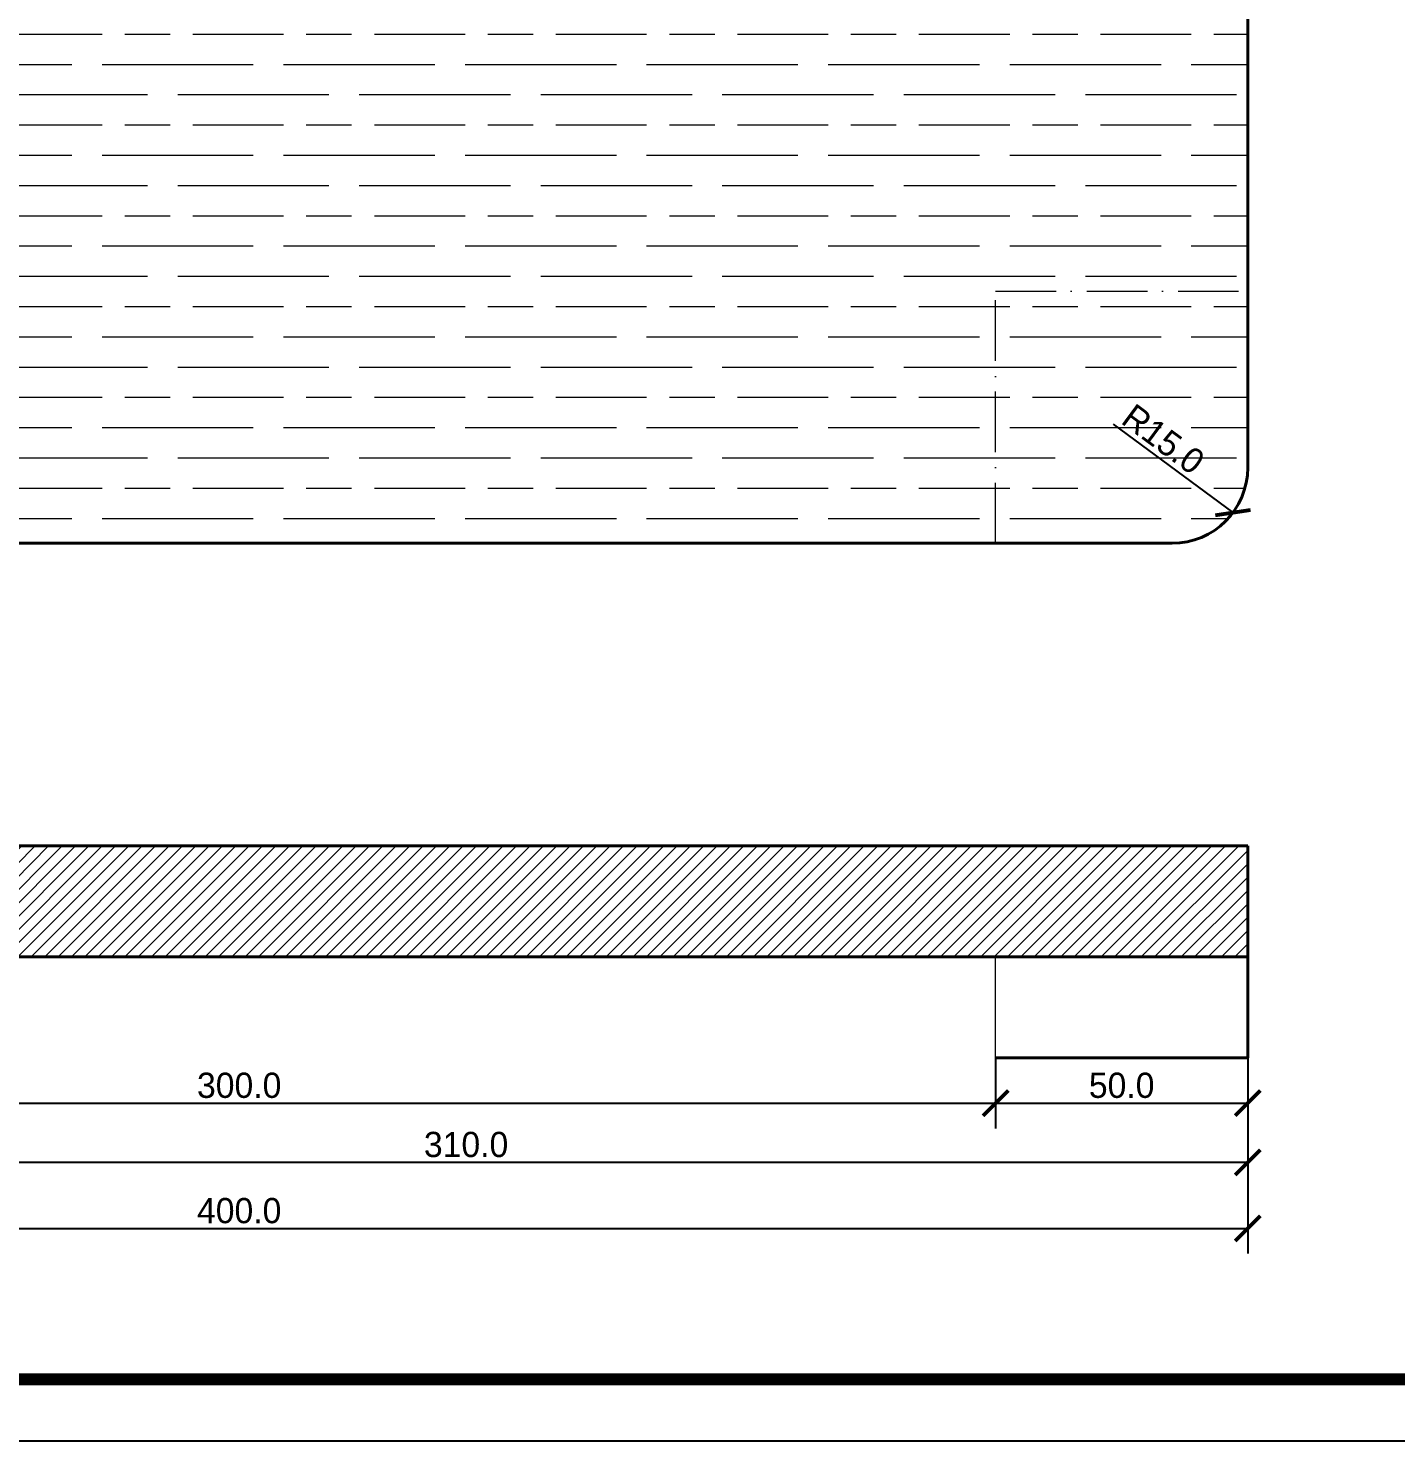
# Model space of a CAD drawing. Header units: millimetres. Extents: x -610 to 230, y -60 to 500.
# Drawn here: x -332.6 to -61.4, y -59.8 to 220.2 of the extents above; entities that cross this region are included whole.
import ezdxf

# ---------------------------------------------------------------- set-up
doc = ezdxf.new("R2010")
doc.units = ezdxf.units.MM
doc.header["$MEASUREMENT"] = 0
doc.linetypes.add('ACAD_ISO10W100', pattern=[18, 12, -3, 0, -3])
for name, color, linetype, lineweight in [('Daska', 130, 'Continuous', 40), ('Daska2', 160, 'Continuous', 60), ('Kote', 8, 'Continuous', 9), ('Srafura', 32, 'Continuous', 18)]:
    doc.layers.add(name, color=color, linetype=linetype, lineweight=lineweight)
doc.dimstyles.get("Standard").update_dxf_attribs({"dimtxt": 5, "dimasz": 5, "dimexe": 5, "dimexo": 0, "dimgap": 1, "dimtad": 1, "dimtoh": 1, "dimdec": 1, "dimzin": 0, "dimdsep": 46, "dimtxsty": 'Standard', "dimblk": 'ARCHTICK', "dimcen": 0.09, "dimadec": 0, "dimazin": 0, "dimtfac": 1, "dimtdec": 1, "dimtofl": 0, "dimtmove": 0, "dimatfit": 3, "dimldrblk": 'ARCHTICK', "dimfxl": 5, "dimtolj": 1, "dimtzin": 0, "dimarcsym": 0})

# ---------------------------------------------------------------- blocks, each defined once
blk = doc.blocks.new('_ArchTick')
at = {"color": 0, "linetype": 'ByBlock', "lineweight": 20, "const_width": 0.15}
blk.add_lwpolyline([(-0.5, -0.5), (0.5, 0.5)], dxfattribs=at)
blk = doc.blocks.new('*D20')
at = {"layer": 'Defpoints', "color": 0, "lineweight": 20, "transparency": 16777216}
for p in [(-400.79, 36.07), (-90.79, 36.07), (-90.79, -4.63)]:
    blk.add_point(p, dxfattribs=at)
at = {"layer": 'Kote', "color": 0, "lineweight": -2, "transparency": 16777216}
for p, q in [((-400.79, 36.07), (-400.79, -9.63)), ((-90.79, 36.07), (-90.79, -9.63)), ((-400.79, -4.63), (-90.79, -4.63))]:
    blk.add_line(p, q, dxfattribs=at)
at = {"layer": 'Kote', "color": 0, "lineweight": -2, "transparency": 16777216, "xscale": 5, "yscale": 5, "zscale": 5}
for p, rotation in [((-400.79, -4.63), 179.9999999999999), ((-90.79, -4.63), 359.9999999999999)]:
    blk.add_blockref('_ArchTick', p, dxfattribs=dict(at, rotation=rotation))
at = {"layer": 'Kote', "color": 0, "lineweight": 20, "transparency": 16777216, "insert": (-245.79, -1.13), "char_height": 5, "attachment_point": 5}
blk.add_mtext('\\A1;310.0', dxfattribs=at)
blk = doc.blocks.new('*D21')
at = {"layer": 'Defpoints', "color": 0, "lineweight": 20, "transparency": 16777216}
for p in [(-140.79, 16.07), (-90.79, 16.07), (-90.79, 7.1)]:
    blk.add_point(p, dxfattribs=at)
at = {"layer": 'Kote', "color": 0, "lineweight": -2, "transparency": 16777216}
for p, q in [((-140.79, 16.07), (-140.79, 2.1)), ((-90.79, 16.07), (-90.79, 2.1)), ((-140.79, 7.1), (-90.79, 7.1))]:
    blk.add_line(p, q, dxfattribs=at)
at = {"layer": 'Kote', "color": 0, "lineweight": -2, "transparency": 16777216, "xscale": 5, "yscale": 5, "zscale": 5}
for p, rotation in [((-140.79, 7.1), 179.9999999999999), ((-90.79, 7.1), 359.9999999999999)]:
    blk.add_blockref('_ArchTick', p, dxfattribs=dict(at, rotation=rotation))
at = {"layer": 'Kote', "color": 0, "lineweight": 20, "transparency": 16777216, "insert": (-115.79, 10.6), "char_height": 5, "attachment_point": 5}
blk.add_mtext('\\A1;50.0', dxfattribs=at)
blk = doc.blocks.new('*D22')
at = {"layer": 'Defpoints', "color": 0, "lineweight": 20, "transparency": 16777216}
for p in [(-490.79, 36.07), (-90.79, 36.07), (-90.79, -17.74)]:
    blk.add_point(p, dxfattribs=at)
at = {"layer": 'Kote', "color": 0, "lineweight": -2, "transparency": 16777216}
for p, q in [((-490.79, 36.07), (-490.79, -22.74)), ((-90.79, 36.07), (-90.79, -22.74)), ((-490.79, -17.74), (-90.79, -17.74))]:
    blk.add_line(p, q, dxfattribs=at)
at = {"layer": 'Kote', "color": 0, "lineweight": -2, "transparency": 16777216, "xscale": 5, "yscale": 5, "zscale": 5}
for p, rotation in [((-490.79, -17.74), 179.9999999999999), ((-90.79, -17.74), 359.9999999999999)]:
    blk.add_blockref('_ArchTick', p, dxfattribs=dict(at, rotation=rotation))
at = {"layer": 'Kote', "color": 0, "lineweight": 20, "transparency": 16777216, "insert": (-290.79, -14.24), "char_height": 5, "attachment_point": 5}
blk.add_mtext('\\A1;400.0', dxfattribs=at)
blk = doc.blocks.new('*D23')
at = {"layer": 'Defpoints', "color": 0, "lineweight": 20, "transparency": 16777216}
for p in [(-440.79, 16.07), (-140.79, 16.07), (-140.79, 7.1)]:
    blk.add_point(p, dxfattribs=at)
at = {"layer": 'Kote', "color": 0, "lineweight": -2, "transparency": 16777216}
for p, q in [((-440.79, 16.07), (-440.79, 2.1)), ((-140.79, 16.07), (-140.79, 2.1)), ((-440.79, 7.1), (-140.79, 7.1))]:
    blk.add_line(p, q, dxfattribs=at)
at = {"layer": 'Kote', "color": 0, "lineweight": -2, "transparency": 16777216, "xscale": 5, "yscale": 5, "zscale": 5}
for p, rotation in [((-440.79, 7.1), 179.9999999999999), ((-140.79, 7.1), 359.9999999999999)]:
    blk.add_blockref('_ArchTick', p, dxfattribs=dict(at, rotation=rotation))
at = {"layer": 'Kote', "color": 0, "lineweight": 20, "transparency": 16777216, "insert": (-290.79, 10.6), "char_height": 5, "attachment_point": 5}
blk.add_mtext('\\A1;300.0', dxfattribs=at)
blk = doc.blocks.new('*D35')
at = {"layer": 'Defpoints', "color": 0, "lineweight": 20, "transparency": 16777216}
for p in [(-105.79, 133.07), (-93.73, 124.15)]:
    blk.add_point(p, dxfattribs=at)
at = {"layer": 'Kote', "color": 0, "lineweight": -2, "transparency": 16777216}
blk.add_line((-117.45, 141.68), (-93.73, 124.15), dxfattribs=at)
at = {"layer": 'Kote', "color": 0, "lineweight": -2, "transparency": 16777216, "xscale": 5, "yscale": 5, "zscale": 5, "rotation": 323.5336914622838}
blk.add_blockref('_ArchTick', (-93.73, 124.15), dxfattribs=at)
at = {"layer": 'Kote', "color": 0, "lineweight": 20, "transparency": 16777216, "insert": (-107.53, 138.7), "char_height": 5, "attachment_point": 5, "rotation": 323.5337}
blk.add_mtext('\\A1;R15.0', dxfattribs=at)

msp = doc.modelspace()

# ---------------------------------------------------------------- hatches: boundary and pattern name
at = {"layer": 'Srafura', "lineweight": 20}
h = msp.add_hatch(dxfattribs=at)
h.set_pattern_fill('GOST_WOOD', color=256, scale=3, angle=-270)
h.set_pattern_definition([(180, (-1e-14, -21.06), (2e-14, 18), [30, -6]), (180, (6, -15.06), (2e-14, 18), [18, -4.5, 9, -4.5]), (180, (15, -9.06), (2e-14, 18), [30, -6])])
h.paths.add_polyline_path([(-90.79, 368.07), (-140.79, 368.07), (-140.79, 418.07), (-440.79, 418.07), (-440.79, 368.07), (-490.79, 368.07), (-490.79, 358.07, -0.414214), (-400.79, 268.07), (-90.79, 268.07)])
h.paths.add_polyline_path([(-90.79, 268.07), (-400.79, 268.07, -0.414214), (-490.79, 178.07), (-490.79, 168.07), (-440.79, 168.07), (-440.79, 118.07), (-140.79, 118.07), (-140.79, 168.07), (-90.79, 168.07)])
h.paths.add_polyline_path([(-440.79, 418.07), (-475.79, 418.07, 0.414214), (-490.79, 403.07), (-490.79, 368.07), (-440.79, 368.07)])
h.paths.add_polyline_path([(-90.79, 403.07, 0.414214), (-105.79, 418.07), (-140.79, 418.07), (-140.79, 368.07), (-90.79, 368.07)])
h.paths.add_polyline_path([(-90.79, 168.07), (-140.79, 168.07), (-140.79, 118.07), (-105.79, 118.07, 0.414214), (-90.79, 133.07)])
h.paths.add_polyline_path([(-440.79, 168.07), (-490.79, 168.07), (-490.79, 133.07, 0.414214), (-475.79, 118.07), (-440.79, 118.07)])
h.paths.add_polyline_path([(-36.32, 426.53), (51.77, 426.53), (51.77, 463.2), (-36.32, 463.2)], flags=9)
h.paths.add_polyline_path([(-496.54, 59.19), (-315.11, 59.19), (-315.11, 95.85), (-496.54, 95.85)], flags=9)
h.paths.add_polyline_path([(-90.7, 289.68), (-65.46, 289.68), (-65.46, 319.68), (-90.7, 319.68)], flags=9)
h.paths.add_polyline_path([(-523.53, 289.68), (-498.29, 289.68), (-498.29, 319.68), (-523.53, 319.68)], flags=9)
h.paths.add_polyline_path([(-496.54, 433.2), (-389.4, 433.2), (-389.4, 456.53), (-496.54, 456.53)], flags=9)
h.paths.add_polyline_path([(135.49, -28.85), (152.82, -28.85), (152.82, -16.85), (135.49, -16.85)], flags=9)
h.paths.add_polyline_path([(117.97, 111.94), (124.56, 111.94), (124.56, 114.32), (117.97, 114.32)], flags=9)
h.paths.add_polyline_path([(117.84, 56.5), (135.02, 56.5), (135.02, 59.67), (117.84, 59.67)], flags=9)
h.paths.add_polyline_path([(166.21, 2.71), (173.18, 2.71), (173.18, 5.08), (166.21, 5.08)], flags=9)
h.paths.add_polyline_path([(117.97, -9.12), (123.51, -9.12), (123.51, -6.75), (117.97, -6.75)], flags=9)
h.paths.add_polyline_path([(117.84, 2.05), (126.8, 2.05), (126.8, 5.21), (117.84, 5.21)], flags=9)
h.paths.add_polyline_path([(117.89, -20.95), (124.49, -20.95), (124.49, -18.57), (117.89, -18.57)], flags=9)
h = msp.add_hatch(dxfattribs=at)
h.set_pattern_fill('ANSI31', color=256, scale=15)
h.set_pattern_definition([(45, (11.5887, -7.47), (-1.325825, 1.325825), [])])
h.paths.add_polyline_path([(-90.79, 58.07), (-400.79, 58.07), (-400.79, 36.07), (-90.79, 36.07)])
h.paths.add_polyline_path([(147.08, -36.32), (164.41, -36.32), (164.41, -24.32), (147.08, -24.32)], flags=9)
h.paths.add_polyline_path([(129.56, 104.47), (136.15, 104.47), (136.15, 106.85), (129.56, 106.85)], flags=9)
h.paths.add_polyline_path([(129.42, 49.03), (146.61, 49.03), (146.61, 52.2), (129.42, 52.2)], flags=9)
h.paths.add_polyline_path([(177.8, -4.76), (184.77, -4.76), (184.77, -2.39), (177.8, -2.39)], flags=9)
h.paths.add_polyline_path([(129.56, -16.59), (135.1, -16.59), (135.1, -14.22), (129.56, -14.22)], flags=9)
h.paths.add_polyline_path([(129.42, -5.42), (138.39, -5.42), (138.39, -2.26), (129.42, -2.26)], flags=9)
h.paths.add_polyline_path([(129.48, -28.42), (136.08, -28.42), (136.08, -26.04), (129.48, -26.04)], flags=9)

# ---------------------------------------------------------------- linework, layer by layer
msp.add_line((-610.07, -59.83), (229.93, -59.83))
at = {"const_width": 2.43}
msp.add_lwpolyline([(-573.55, -47.65), (193.41, -47.65, 0.414214), (217.76, -23.31), (217.76, 463.65, 0.414214), (193.41, 488), (-573.55, 488, 0.414214), (-597.9, 463.65), (-597.9, -23.31, 0.414214)], format="xyb", close=True, dxfattribs=at)
at = {"layer": 'Daska', "lineweight": 40}
for p, q in [((-90.79, 403.07), (-90.79, 133.07)), ((-105.79, 118.07), (-475.79, 118.07))]:
    msp.add_line(p, q, dxfattribs=at)
at = {"layer": 'Daska'}
for p, q in [((-490.79, 58.07), (-90.79, 58.07)), ((-90.79, 58.07), (-90.79, 16.07)), ((-490.79, 36.07), (-90.79, 36.07)), ((-90.79, 16.07), (-140.79, 16.07))]:
    msp.add_line(p, q, dxfattribs=at)
at = {"layer": 'Daska', "lineweight": 20}
msp.add_line((-140.79, 16.07), (-140.79, 36.07), dxfattribs=at)
at = {"layer": 'Daska', "lineweight": 40}
msp.add_arc((-105.79, 133.07), 15, 270, 0, dxfattribs=at)
at = {"layer": 'Daska2', "linetype": 'ACAD_ISO10W100', "lineweight": 20}
for p, q in [((-140.79, 118.07), (-140.79, 168.07)), ((-140.79, 168.07), (-90.79, 168.07))]:
    msp.add_line(p, q, dxfattribs=at)

# ---------------------------------------------------------------- dimensions: what is measured, and where the dimension line sits
at = {"layer": 'Kote', "lineweight": 20}
dim = msp.add_radius_dim(center=(-105.79, 133.07), mpoint=(-93.73, 124.15), dimstyle='Standard', dxfattribs=at)
dim.commit()
dim.dimension.update_dxf_attribs({"geometry": '*D35', "text_midpoint": (-109.61, 135.89), "dimtype": 164})
for base, p1, p2, picture, middle in [((-90.79, -17.74), (-490.79, 36.07), (-90.79, 36.07), '*D22', (-290.79, -14.24)), ((-90.79, -4.63), (-400.79, 36.07), (-90.79, 36.07), '*D20', (-245.79, -1.13)), ((-140.79, 7.1), (-440.79, 16.07), (-140.79, 16.07), '*D23', (-290.79, 10.6)), ((-90.79, 7.1), (-140.79, 16.07), (-90.79, 16.07), '*D21', (-115.79, 10.6))]:
    dim = msp.add_linear_dim(base=base, p1=p1, p2=p2, dimstyle='Standard', dxfattribs=at)
    dim.commit()
    dim.dimension.update_dxf_attribs({"geometry": picture, "text_midpoint": middle})

doc.saveas('drawing.dxf')
